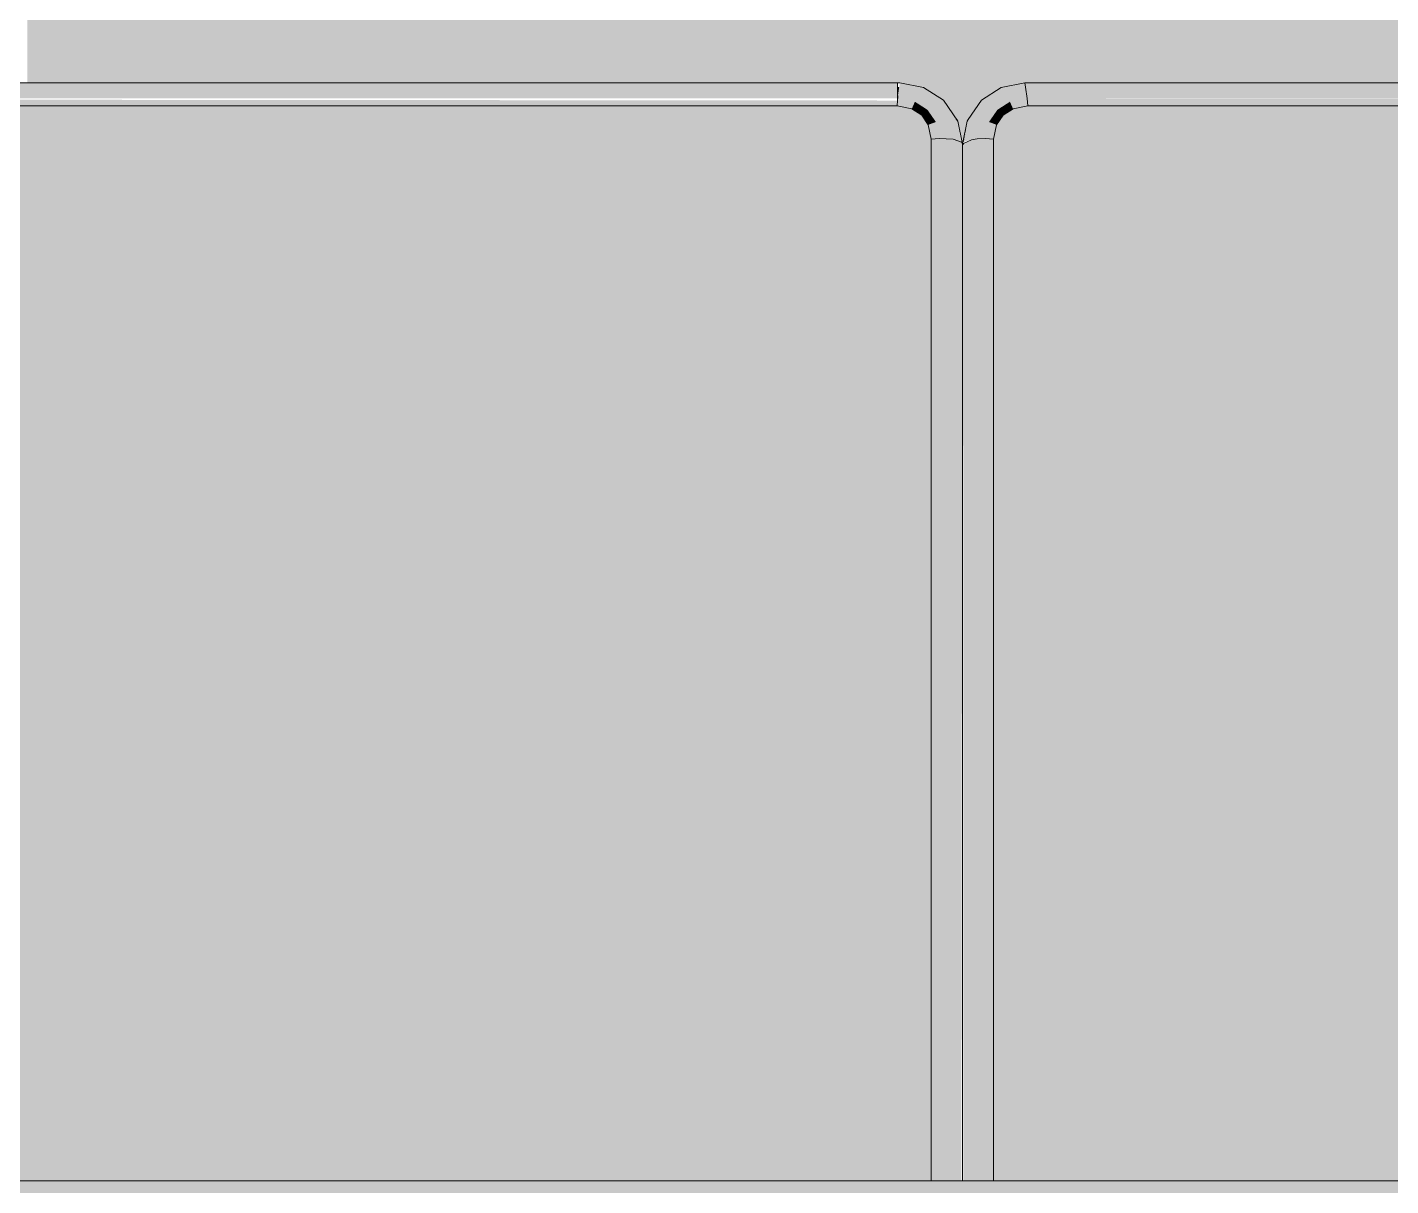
# Model space of a CAD drawing. Header units: centimetres. Extents: x -4381 to 5639, y -3920 to 4826.
# Drawn here: x 80.2209 to 80.6583, y 32.6521 to 33.0238 of the extents above; entities that cross this region are included whole.
import ezdxf
from ezdxf.xclip import XClip

# ---------------------------------------------------------------- set-up
doc = ezdxf.new("R2010")
doc.units = ezdxf.units.CM
doc.header["$MEASUREMENT"] = 0
doc.header["$XCLIPFRAME"] = 0
doc.set_wipeout_variables(frame=1)
doc.linetypes.add('Wipeout_Contour', pattern=[100, 0, -100])
for name, color, linetype in [('01- MOBILIER', 7, 'Continuous'), ('Drawing & Figure', 7, 'Continuous'), ('Structural - Bearing', 7, 'Continuous')]:
    doc.layers.add(name, color=color, linetype=linetype)
for name, color, linetype, lineweight in [('01- MOBILIER_Pen_No__1', 7, 'Continuous', 5), ('01- MOBILIER_Pen_No__101', 252, 'Continuous', 5), ('01- MOBILIER_Pen_No__18', 9, 'Continuous', 5), ('01- MOBILIER_Pen_No__2', 8, 'Continuous', 5), ('01- MOBILIER_Pen_No__7', 7, 'Continuous', 5)]:
    doc.layers.add(name, color=color, linetype=linetype, lineweight=lineweight)
for name, color, linetype, lineweight, true_color in [('01- MOBILIER_Pen_No__102', 7, 'Continuous', 5, 0xcccccc), ('01- MOBILIER_Pen_No__119', 7, 'Continuous', 5, 0xdecbcb), ('01- MOBILIER_Pen_No__186', 7, 'Continuous', 5, 0xe8e8e8), ('01- MOBILIER_Pen_No__62', 7, 'Continuous', 5, 0xaaaaaa), ('Structural - Bearing_Pen_No__102', 7, 'Continuous', 5, 0xcccccc)]:
    doc.layers.add(name, color=color, linetype=linetype, lineweight=lineweight, true_color=true_color)

# ---------------------------------------------------------------- blocks, each defined once
blk = doc.blocks.new('Drawing_7_7', base_point=(-363.09186, 32.20361))
at = {"layer": '01- MOBILIER_Pen_No__101', "linetype": 'Continuous', "ltscale": 10}
blk.add_hatch(color=256, dxfattribs=at).paths.add_polyline_path([(80.52093, 32.98633), (80.52278, 32.99426)])
at = {"color": 254, "linetype": 'Wipeout_Contour', "lineweight": 0, "ltscale": 349.57393}
blk.add_wipeout([(80.54097, 33.00599), (80.54122, 33.00465), (81.30013, 33.00465), (81.30013, 33.00599)], dxfattribs=at).dxf.layer = '01- MOBILIER'
at = {"layer": '01- MOBILIER_Pen_No__186', "linetype": 'Continuous', "ltscale": 10}
blk.add_hatch(color=256, dxfattribs=at).paths.add_polyline_path([(80.54097, 33.00599), (80.54122, 33.00465), (81.30013, 33.00465), (81.30013, 33.00599)])
at = {"color": 254, "linetype": 'Wipeout_Contour', "lineweight": 0, "ltscale": 261.575972}
blk.add_wipeout([(80.52093, 32.98587), (80.52093, 32.65361), (80.52127, 32.98654)], dxfattribs=at).dxf.layer = '01- MOBILIER'
at = {"layer": '01- MOBILIER_Pen_No__101', "linetype": 'Continuous', "ltscale": 10}
blk.add_hatch(color=256, dxfattribs=at).paths.add_polyline_path([(80.52093, 32.98587), (80.52093, 32.65361), (80.52127, 32.98654)])
at = {"color": 254, "linetype": 'Wipeout_Contour', "lineweight": 0, "ltscale": 348.04628}
blk.add_wipeout([(80.53341, 33.00454), (80.53442, 33.00334), (80.54122, 33.00465), (80.54097, 33.00599)], dxfattribs=at).dxf.layer = '01- MOBILIER'
at = {"layer": '01- MOBILIER_Pen_No__119', "linetype": 'Continuous', "ltscale": 10}
blk.add_hatch(color=256, dxfattribs=at).paths.add_polyline_path([(80.53341, 33.00454), (80.53442, 33.00334), (80.54122, 33.00465), (80.54097, 33.00599)])
at = {"color": 254, "linetype": 'Wipeout_Contour', "lineweight": 0, "ltscale": 347.978482}
blk.add_wipeout([(80.52704, 33.00042), (80.5289, 32.99978), (80.53442, 33.00334), (80.53341, 33.00454)], dxfattribs=at).dxf.layer = '01- MOBILIER'
at = {"color": 254, "linetype": 'Wipeout_Contour', "lineweight": 0, "ltscale": 349.570562}
blk.add_wipeout([(80.54122, 33.00465), (80.54166, 33.00099), (81.30013, 33.00099), (81.30013, 33.00465)], dxfattribs=at).dxf.layer = '01- MOBILIER'
at = {"layer": '01- MOBILIER_Pen_No__18', "linetype": 'Continuous', "ltscale": 10}
blk.add_hatch(color=256, dxfattribs=at).paths.add_polyline_path([(80.52704, 33.00042), (80.5289, 32.99978), (80.53442, 33.00334), (80.53341, 33.00454)])
at = {"layer": '01- MOBILIER_Pen_No__186', "linetype": 'Continuous', "ltscale": 10}
blk.add_hatch(color=256, dxfattribs=at).paths.add_polyline_path([(80.54122, 33.00465), (80.54166, 33.00099), (81.30013, 33.00099), (81.30013, 33.00465)])
at = {"color": 254, "linetype": 'Wipeout_Contour', "lineweight": 0, "ltscale": 347.967916}
blk.add_wipeout([(80.53442, 33.00334), (80.53617, 32.99993), (80.54166, 33.00099), (80.54122, 33.00465)], dxfattribs=at).dxf.layer = '01- MOBILIER'
at = {"color": 254, "linetype": 'Wipeout_Contour', "lineweight": 0, "ltscale": 347.990293}
blk.add_wipeout([(80.52278, 32.99426), (80.52522, 32.99445), (80.5289, 32.99978), (80.52704, 33.00042)], dxfattribs=at).dxf.layer = '01- MOBILIER'
at = {"layer": '01- MOBILIER_Pen_No__101', "linetype": 'Continuous', "ltscale": 10}
blk.add_hatch(color=256, dxfattribs=at).paths.add_polyline_path([(80.52278, 32.99426), (80.52522, 32.99445), (80.5289, 32.99978), (80.52704, 33.00042)])
at = {"layer": '01- MOBILIER_Pen_No__186', "linetype": 'Continuous', "ltscale": 10}
blk.add_hatch(color=256, dxfattribs=at).paths.add_polyline_path([(80.53442, 33.00334), (80.53617, 32.99993), (80.54166, 33.00099), (80.54122, 33.00465)])
at = {"color": 254, "linetype": 'Wipeout_Contour', "lineweight": 0, "ltscale": 347.882243}
blk.add_wipeout([(80.5289, 32.99978), (80.53214, 32.99733), (80.53617, 32.99993), (80.53442, 33.00334)], dxfattribs=at).dxf.layer = '01- MOBILIER'
at = {"color": 254, "linetype": 'Wipeout_Contour', "lineweight": 0, "ltscale": 349.461861}
blk.add_wipeout([(80.54166, 33.00099), (80.54192, 32.99858), (81.29995, 32.99858), (81.30013, 33.00032)], dxfattribs=at).dxf.layer = '01- MOBILIER'
at = {"color": 254, "linetype": 'Wipeout_Contour', "lineweight": 0, "ltscale": 348.086031}
blk.add_wipeout([(80.52127, 32.98697), (80.52386, 32.98788), (80.52522, 32.99445), (80.52278, 32.99426)], dxfattribs=at).dxf.layer = '01- MOBILIER'
at = {"layer": '01- MOBILIER_Pen_No__102', "linetype": 'Continuous', "ltscale": 10}
blk.add_hatch(color=256, dxfattribs=at).paths.add_polyline_path([(80.5289, 32.99978), (80.53214, 32.99733), (80.53617, 32.99993), (80.53442, 33.00334)])
at = {"layer": '01- MOBILIER_Pen_No__119', "linetype": 'Continuous', "ltscale": 10}
blk.add_hatch(color=256, dxfattribs=at).paths.add_polyline_path([(80.54166, 33.00099), (80.54192, 32.99858), (81.29995, 32.99858), (81.30013, 33.00032)])
at = {"layer": '01- MOBILIER_Pen_No__2', "linetype": 'Continuous', "ltscale": 10}
blk.add_hatch(color=256, dxfattribs=at).paths.add_polyline_path([(80.52127, 32.98697), (80.52386, 32.98788), (80.52522, 32.99445), (80.52278, 32.99426)])
at = {"color": 254, "linetype": 'Wipeout_Contour', "lineweight": 0, "ltscale": 347.893351}
blk.add_wipeout([(80.52522, 32.99445), (80.52944, 32.99343), (80.53214, 32.99733), (80.5289, 32.99978)], dxfattribs=at).dxf.layer = '01- MOBILIER'
at = {"color": 254, "linetype": 'Wipeout_Contour', "lineweight": 0, "ltscale": 348.01604}
blk.add_wipeout([(80.53617, 32.99993), (80.53718, 32.99767), (80.54192, 32.99858), (80.54166, 33.00099)], dxfattribs=at).dxf.layer = '01- MOBILIER'
at = {"color": 254, "linetype": 'Wipeout_Contour', "lineweight": 0, "ltscale": 347.821065}
blk.add_wipeout([(80.52127, 32.65361), (80.52386, 32.65361), (80.52386, 32.9877), (80.52127, 32.98654)], dxfattribs=at).dxf.layer = '01- MOBILIER'
at = {"layer": '01- MOBILIER_Pen_No__119', "linetype": 'Continuous', "ltscale": 10}
for points in [[(80.53617, 32.99993), (80.53718, 32.99767), (80.54192, 32.99858), (80.54166, 33.00099)], [(80.51941, 32.99372), (80.52059, 32.98697)]]:
    blk.add_hatch(color=256, dxfattribs=at).paths.add_polyline_path(points)
at = {"layer": '01- MOBILIER_Pen_No__18', "linetype": 'Continuous', "ltscale": 10}
blk.add_hatch(color=256, dxfattribs=at).paths.add_polyline_path([(80.52522, 32.99445), (80.52944, 32.99343), (80.53214, 32.99733), (80.5289, 32.99978)])
at = {"layer": '01- MOBILIER_Pen_No__2', "linetype": 'Continuous', "ltscale": 10}
blk.add_hatch(color=256, dxfattribs=at).paths.add_polyline_path([(80.52127, 32.65361), (80.52386, 32.65361), (80.52386, 32.9877), (80.52127, 32.98654)])
at = {"color": 254, "linetype": 'Wipeout_Contour', "lineweight": 0, "ltscale": 347.929781}
blk.add_wipeout([(80.53214, 32.99733), (80.534, 32.99561), (80.53718, 32.99767), (80.53617, 32.99993)], dxfattribs=at).dxf.layer = '01- MOBILIER'
at = {"color": 254, "linetype": 'Wipeout_Contour', "lineweight": 0, "ltscale": 435.004527}
blk.add_wipeout([(80.52386, 32.98788), (80.5257, 32.98798), (80.52835, 32.98812), (80.52944, 32.99343), (80.52522, 32.99445)], dxfattribs=at).dxf.layer = '01- MOBILIER'
at = {"color": 254, "linetype": 'Wipeout_Contour', "lineweight": 0, "ltscale": 261.575369}
blk.add_wipeout([(80.52059, 32.98697), (80.52059, 32.65361), (80.52093, 32.98633)], dxfattribs=at).dxf.layer = '01- MOBILIER'
at = {"layer": '01- MOBILIER_Pen_No__119', "linetype": 'Continuous', "ltscale": 10}
blk.add_hatch(color=256, dxfattribs=at).paths.add_polyline_path([(80.53214, 32.99733), (80.534, 32.99561), (80.53718, 32.99767), (80.53617, 32.99993)])
at = {"layer": '01- MOBILIER_Pen_No__18', "linetype": 'Continuous', "ltscale": 10}
blk.add_hatch(color=256, dxfattribs=at).paths.add_polyline_path([(80.52059, 32.98697), (80.52059, 32.65361), (80.52093, 32.98633)])
at = {"layer": '01- MOBILIER_Pen_No__62', "linetype": 'Continuous', "ltscale": 10}
blk.add_hatch(color=256, dxfattribs=at).paths.add_polyline_path([(80.52386, 32.98788), (80.5257, 32.98798), (80.52835, 32.98812), (80.52944, 32.99343), (80.52522, 32.99445)])
at = {"color": 254, "linetype": 'Wipeout_Contour', "lineweight": 0, "ltscale": 347.938662}
blk.add_wipeout([(80.52944, 32.99343), (80.53188, 32.99254), (80.534, 32.99561), (80.53214, 32.99733)], dxfattribs=at).dxf.layer = '01- MOBILIER'
at = {"color": 254, "linetype": 'Wipeout_Contour', "lineweight": 0, "ltscale": 347.809446}
blk.add_wipeout([(80.52059, 32.98697), (80.51801, 32.98788), (80.51801, 32.65361), (80.52059, 32.65361)], dxfattribs=at).dxf.layer = '01- MOBILIER'
at = {"color": 254, "linetype": 'Wipeout_Contour', "lineweight": 0, "ltscale": 435.130397}
blk.add_wipeout([(80.52386, 32.65361), (80.52835, 32.65361), (80.52835, 32.98812), (80.5257, 32.98798), (80.52386, 32.9877)], dxfattribs=at).dxf.layer = '01- MOBILIER'
at = {"layer": '01- MOBILIER_Pen_No__102', "linetype": 'Continuous', "ltscale": 10}
blk.add_hatch(color=256, dxfattribs=at).paths.add_polyline_path([(80.52944, 32.99343), (80.53188, 32.99254), (80.534, 32.99561), (80.53214, 32.99733)])
at = {"layer": '01- MOBILIER_Pen_No__186', "linetype": 'Continuous', "ltscale": 10}
blk.add_hatch(color=256, dxfattribs=at).paths.add_polyline_path([(80.52059, 32.98697), (80.51801, 32.98788), (80.51801, 32.65361), (80.52059, 32.65361)])
at = {"layer": '01- MOBILIER_Pen_No__62', "linetype": 'Continuous', "ltscale": 10}
blk.add_hatch(color=256, dxfattribs=at).paths.add_polyline_path([(80.52386, 32.65361), (80.52835, 32.65361), (80.52835, 32.98812), (80.5257, 32.98798), (80.52386, 32.9877)])
at = {"color": 254, "linetype": 'Wipeout_Contour', "lineweight": 0, "ltscale": 348.136073}
blk.add_wipeout([(80.51909, 32.99426), (80.51665, 32.99445), (80.51801, 32.98788), (80.52059, 32.98697)], dxfattribs=at).dxf.layer = '01- MOBILIER'
at = {"color": 254, "linetype": 'Wipeout_Contour', "lineweight": 0, "ltscale": 348.018329}
blk.add_wipeout([(80.52835, 32.98812), (80.53093, 32.98796), (80.53188, 32.99254), (80.52944, 32.99343)], dxfattribs=at).dxf.layer = '01- MOBILIER'
at = {"layer": '01- MOBILIER_Pen_No__102', "linetype": 'Continuous', "ltscale": 10}
blk.add_hatch(color=256, dxfattribs=at).paths.add_polyline_path([(80.52835, 32.98812), (80.53093, 32.98796), (80.53188, 32.99254), (80.52944, 32.99343)])
at = {"layer": '01- MOBILIER_Pen_No__186', "linetype": 'Continuous', "ltscale": 10}
blk.add_hatch(color=256, dxfattribs=at).paths.add_polyline_path([(80.51909, 32.99426), (80.51665, 32.99445), (80.51801, 32.98788), (80.52059, 32.98697)])
at = {"color": 254, "linetype": 'Wipeout_Contour', "lineweight": 0, "ltscale": 348.120934}
blk.add_wipeout([(80.51483, 33.00042), (80.51296, 32.99978), (80.51665, 32.99445), (80.51909, 32.99426)], dxfattribs=at).dxf.layer = '01- MOBILIER'
at = {"color": 254, "linetype": 'Wipeout_Contour', "lineweight": 0, "ltscale": 347.797554}
blk.add_wipeout([(80.51352, 32.65361), (80.51801, 32.65361), (80.51801, 32.98788), (80.51352, 32.98812)], dxfattribs=at).dxf.layer = '01- MOBILIER'
at = {"color": 254, "linetype": 'Wipeout_Contour', "lineweight": 0, "ltscale": 347.84909}
blk.add_wipeout([(80.53093, 32.98796), (80.52835, 32.98812), (80.52835, 32.65361), (80.53093, 32.65361)], dxfattribs=at).dxf.layer = '01- MOBILIER'
at = {"layer": '01- MOBILIER_Pen_No__18', "linetype": 'Continuous', "ltscale": 10}
blk.add_hatch(color=256, dxfattribs=at).paths.add_polyline_path([(80.53093, 32.98796), (80.52835, 32.98812), (80.52835, 32.65361), (80.53093, 32.65361)])
at = {"layer": '01- MOBILIER_Pen_No__186', "linetype": 'Continuous', "ltscale": 10}
for points in [[(80.51483, 33.00042), (80.51296, 32.99978), (80.51665, 32.99445), (80.51909, 32.99426)], [(80.51352, 32.65361), (80.51801, 32.65361), (80.51801, 32.98788), (80.51352, 32.98812)]]:
    blk.add_hatch(color=256, dxfattribs=at).paths.add_polyline_path(points)
at = {"color": 254, "linetype": 'Wipeout_Contour', "lineweight": 0, "ltscale": 348.113951}
blk.add_wipeout([(80.50845, 33.00454), (80.50744, 33.00334), (80.51296, 32.99978), (80.51483, 33.00042)], dxfattribs=at).dxf.layer = '01- MOBILIER'
at = {"color": 254, "linetype": 'Wipeout_Contour', "lineweight": 0, "ltscale": 1398.469798}
blk.add_wipeout([(80.53093, 32.65361), (80.72093, 32.65361), (80.72093, 32.61361), (80.68093, 32.61361), (80.68093, 32.60361), (81.31093, 32.60361), (81.31093, 32.98796), (81.30999, 32.99254), (81.30787, 32.99561), (81.30469, 32.99767), (81.29995, 32.99858), (80.54192, 32.99858), (80.53718, 32.99767), (80.534, 32.99561), (80.53188, 32.99254), (80.53093, 32.98796)], dxfattribs=at).dxf.layer = '01- MOBILIER'
at = {"color": 254, "linetype": 'Wipeout_Contour', "lineweight": 0, "ltscale": 348.050478}
blk.add_wipeout([(80.51665, 32.99445), (80.51243, 32.99343), (80.51352, 32.98812), (80.51801, 32.98788)], dxfattribs=at).dxf.layer = '01- MOBILIER'
at = {"layer": '01- MOBILIER', "linetype": 'Continuous', "lineweight": 0, "ltscale": 10, "true_color": 0xffffff}
blk.add_hatch(color=7, dxfattribs=at).paths.add_polyline_path([(80.50845, 33.00454), (80.50744, 33.00334), (80.51296, 32.99978), (80.51483, 33.00042)])
at = {"layer": '01- MOBILIER_Pen_No__102', "linetype": 'Continuous', "ltscale": 10}
blk.add_hatch(color=256, dxfattribs=at).paths.add_polyline_path([(80.53093, 32.65361), (80.72093, 32.65361), (80.72093, 32.61361), (80.68093, 32.61361), (80.68093, 32.60361), (81.31093, 32.60361), (81.31093, 32.98796), (81.30999, 32.99254), (81.30787, 32.99561), (81.30469, 32.99767), (81.29995, 32.99858), (80.54192, 32.99858), (80.53718, 32.99767), (80.534, 32.99561), (80.53188, 32.99254), (80.53093, 32.98796)])
at = {"layer": '01- MOBILIER_Pen_No__186', "linetype": 'Continuous', "ltscale": 10}
blk.add_hatch(color=256, dxfattribs=at).paths.add_polyline_path([(80.51665, 32.99445), (80.51243, 32.99343), (80.51352, 32.98812), (80.51801, 32.98788)])
at = {"color": 254, "linetype": 'Wipeout_Contour', "lineweight": 0, "ltscale": 348.098949}
blk.add_wipeout([(80.5009, 33.00599), (80.50065, 33.00465), (80.50744, 33.00334), (80.50845, 33.00454)], dxfattribs=at).dxf.layer = '01- MOBILIER'
at = {"color": 254, "linetype": 'Wipeout_Contour', "lineweight": 0, "ltscale": 348.097652}
blk.add_wipeout([(80.51296, 32.99978), (80.50973, 32.99733), (80.51243, 32.99343), (80.51665, 32.99445)], dxfattribs=at).dxf.layer = '01- MOBILIER'
at = {"color": 254, "linetype": 'Wipeout_Contour', "lineweight": 0, "ltscale": 347.784597}
blk.add_wipeout([(80.51093, 32.98796), (80.51093, 32.65361), (80.51352, 32.65361), (80.51352, 32.98812)], dxfattribs=at).dxf.layer = '01- MOBILIER'
at = {"layer": '01- MOBILIER_Pen_No__119', "linetype": 'Continuous', "ltscale": 10}
blk.add_hatch(color=256, dxfattribs=at).paths.add_polyline_path([(80.51093, 32.98796), (80.51093, 32.65361), (80.51352, 32.65361), (80.51352, 32.98812)])
at = {"layer": '01- MOBILIER_Pen_No__186', "linetype": 'Continuous', "ltscale": 10}
for points in [[(80.5009, 33.00599), (80.50065, 33.00465), (80.50744, 33.00334), (80.50845, 33.00454)], [(80.51296, 32.99978), (80.50973, 32.99733), (80.51243, 32.99343), (80.51665, 32.99445)]]:
    blk.add_hatch(color=256, dxfattribs=at).paths.add_polyline_path(points)
at = {"color": 254, "linetype": 'Wipeout_Contour', "lineweight": 0, "ltscale": 346.613037}
blk.add_wipeout([(79.74097, 33.00599), (79.74122, 33.00465), (80.50013, 33.00465), (80.50013, 33.00599)], dxfattribs=at).dxf.layer = '01- MOBILIER'
at = {"color": 254, "linetype": 'Wipeout_Contour', "lineweight": 0, "ltscale": 348.16974}
blk.add_wipeout([(80.50744, 33.00334), (80.5057, 32.99993), (80.50973, 32.99733), (80.51296, 32.99978)], dxfattribs=at).dxf.layer = '01- MOBILIER'
at = {"color": 254, "linetype": 'Wipeout_Contour', "lineweight": 0, "ltscale": 348.027278}
blk.add_wipeout([(80.51243, 32.99343), (80.50999, 32.99254), (80.51093, 32.98796), (80.51352, 32.98812)], dxfattribs=at).dxf.layer = '01- MOBILIER'
at = {"layer": '01- MOBILIER_Pen_No__119', "linetype": 'Continuous', "ltscale": 10}
blk.add_hatch(color=256, dxfattribs=at).paths.add_polyline_path([(80.51243, 32.99343), (80.50999, 32.99254), (80.51093, 32.98796), (80.51352, 32.98812)])
at = {"layer": '01- MOBILIER_Pen_No__186', "linetype": 'Continuous', "ltscale": 10}
for points in [[(79.74097, 33.00599), (79.74122, 33.00465), (80.50013, 33.00465), (80.50013, 33.00599)], [(80.50744, 33.00334), (80.5057, 32.99993), (80.50973, 32.99733), (80.51296, 32.99978)]]:
    blk.add_hatch(color=256, dxfattribs=at).paths.add_polyline_path(points)
at = {"color": 254, "linetype": 'Wipeout_Contour', "lineweight": 0, "ltscale": 348.172228}
blk.add_wipeout([(80.50065, 33.00465), (80.5002, 33.00099), (80.5057, 32.99993), (80.50744, 33.00334)], dxfattribs=at).dxf.layer = '01- MOBILIER'
at = {"color": 254, "linetype": 'Wipeout_Contour', "lineweight": 0, "ltscale": 348.08767}
blk.add_wipeout([(80.50973, 32.99733), (80.50787, 32.99561), (80.50999, 32.99254), (80.51243, 32.99343)], dxfattribs=at).dxf.layer = '01- MOBILIER'
at = {"layer": '01- MOBILIER_Pen_No__186', "linetype": 'Continuous', "ltscale": 10}
for points in [[(80.50065, 33.00465), (80.5002, 33.00099), (80.5057, 32.99993), (80.50744, 33.00334)], [(80.50973, 32.99733), (80.50787, 32.99561), (80.50999, 32.99254), (80.51243, 32.99343)]]:
    blk.add_hatch(color=256, dxfattribs=at).paths.add_polyline_path(points)
at = {"color": 254, "linetype": 'Wipeout_Contour', "lineweight": 0, "ltscale": 261.666647}
blk.add_wipeout([(80.50013, 33.00465), (80.50013, 33.00099), (80.50065, 33.00465)], dxfattribs=at).dxf.layer = '01- MOBILIER'
at = {"color": 254, "linetype": 'Wipeout_Contour', "lineweight": 0, "ltscale": 348.138474}
blk.add_wipeout([(80.5057, 32.99993), (80.50469, 32.99767), (80.50787, 32.99561), (80.50973, 32.99733)], dxfattribs=at).dxf.layer = '01- MOBILIER'
at = {"layer": '01- MOBILIER_Pen_No__186', "linetype": 'Continuous', "ltscale": 10}
for points in [[(80.50013, 33.00465), (80.50013, 33.00099), (80.50065, 33.00465)], [(80.5057, 32.99993), (80.50469, 32.99767), (80.50787, 32.99561), (80.50973, 32.99733)]]:
    blk.add_hatch(color=256, dxfattribs=at).paths.add_polyline_path(points)
at = {"color": 254, "linetype": 'Wipeout_Contour', "lineweight": 0, "ltscale": 346.609636}
blk.add_wipeout([(79.74122, 33.00465), (79.74166, 33.00099), (80.50013, 33.00099), (80.50013, 33.00465)], dxfattribs=at).dxf.layer = '01- MOBILIER'
at = {"layer": '01- MOBILIER_Pen_No__186', "linetype": 'Continuous', "ltscale": 10}
blk.add_hatch(color=256, dxfattribs=at).paths.add_polyline_path([(79.74122, 33.00465), (79.74166, 33.00099), (80.50013, 33.00099), (80.50013, 33.00465)])
at = {"color": 254, "linetype": 'Wipeout_Contour', "lineweight": 0, "ltscale": 348.122185}
blk.add_wipeout([(80.5002, 33.00099), (80.49995, 32.99858), (80.50469, 32.99767), (80.5057, 32.99993)], dxfattribs=at).dxf.layer = '01- MOBILIER'
at = {"layer": '01- MOBILIER_Pen_No__119', "linetype": 'Continuous', "ltscale": 10}
blk.add_hatch(color=256, dxfattribs=at).paths.add_polyline_path([(80.5002, 33.00099), (80.49995, 32.99858), (80.50469, 32.99767), (80.5057, 32.99993)])
at = {"color": 254, "linetype": 'Wipeout_Contour', "lineweight": 0, "ltscale": 346.499999}
blk.add_wipeout([(79.74166, 33.00099), (79.74192, 32.99858), (80.49995, 32.99858), (80.50013, 33.00032)], dxfattribs=at).dxf.layer = '01- MOBILIER'
at = {"layer": '01- MOBILIER_Pen_No__119', "linetype": 'Continuous', "ltscale": 10}
blk.add_hatch(color=256, dxfattribs=at).paths.add_polyline_path([(79.74166, 33.00099), (79.74192, 32.99858), (80.49995, 32.99858), (80.50013, 33.00032)])
at = {"color": 254, "linetype": 'Wipeout_Contour', "lineweight": 0, "ltscale": 1041.015147}
blk.add_wipeout([(79.73093, 32.65361), (80.51093, 32.65361), (80.51093, 32.98796), (80.50999, 32.99254), (80.50787, 32.99561), (80.50469, 32.99767), (80.49995, 32.99858), (79.74192, 32.99858), (79.73718, 32.99767), (79.734, 32.99561), (79.73188, 32.99254), (79.73093, 32.98796)], dxfattribs=at).dxf.layer = '01- MOBILIER'
at = {"layer": '01- MOBILIER_Pen_No__102', "linetype": 'Continuous', "ltscale": 10}
blk.add_hatch(color=256, dxfattribs=at).paths.add_polyline_path([(79.73093, 32.65361), (80.51093, 32.65361), (80.51093, 32.98796), (80.50999, 32.99254), (80.50787, 32.99561), (80.50469, 32.99767), (80.49995, 32.99858), (79.74192, 32.99858), (79.73718, 32.99767), (79.734, 32.99561), (79.73188, 32.99254), (79.73093, 32.98796)])
at = {"color": 254, "linetype": 'Wipeout_Contour', "lineweight": 0, "ltscale": 3608.822734}
blk.add_wipeout([(83.51688, 35.40361), (80.22093, 35.40361), (80.22093, 33.00599), (80.5009, 33.00599), (80.50845, 33.00454), (80.51483, 33.00042), (80.51909, 32.99426), (80.52093, 32.98633), (80.52246, 32.99372), (80.52704, 33.00042), (80.53341, 33.00454), (80.54097, 33.00599), (81.3009, 33.00599), (81.30845, 33.00454), (81.31483, 33.00042), (81.31909, 32.99426), (81.32093, 32.98633), (81.32246, 32.99372), (81.32704, 33.00042), (81.33341, 33.00454), (81.34097, 33.00599), (81.95312, 33.00599), (81.9557, 33.00565), (82.08127, 32.972), (82.08369, 32.971), (82.08735, 32.96734), (82.08869, 32.96234), (82.08835, 32.95975), (82.04115, 32.78361), (82.10093, 32.78361), (82.11508, 32.77775), (82.12093, 32.76361), (82.12093, 32.30361), (82.11825, 32.29361), (82.11093, 32.28629), (82.10093, 32.28361), (82.09093, 32.28361), (82.08093, 32.20361), (82.31688, 32.20361), (82.31688, 35.30361), (83.51688, 35.30361)], dxfattribs=at).dxf.layer = 'Structural - Bearing'
at = {"layer": '01- MOBILIER', "linetype": 'Continuous', "lineweight": 0, "ltscale": 10, "true_color": 0xffffff}
for points in [[(80.64093, 32.61361), (80.64093, 32.65361), (79.60093, 32.65361), (79.60093, 32.61361)], [(80.72093, 32.61361), (80.72093, 32.65361), (80.64093, 32.65361), (80.64093, 32.61361)]]:
    blk.add_hatch(color=7, dxfattribs=at).paths.add_polyline_path(points)
at = {"layer": 'Structural - Bearing_Pen_No__102', "linetype": 'Continuous', "ltscale": 10}
blk.add_hatch(color=256, dxfattribs=at).paths.add_polyline_path([(83.51688, 35.40361), (80.22093, 35.40361), (80.22093, 33.00599), (80.5009, 33.00599), (80.50845, 33.00454), (80.51483, 33.00042), (80.51909, 32.99426), (80.52093, 32.98633), (80.52246, 32.99372), (80.52704, 33.00042), (80.53341, 33.00454), (80.54097, 33.00599), (81.3009, 33.00599), (81.30845, 33.00454), (81.31483, 33.00042), (81.31909, 32.99426), (81.32093, 32.98633), (81.32246, 32.99372), (81.32704, 33.00042), (81.33341, 33.00454), (81.34097, 33.00599), (81.95312, 33.00599), (81.9557, 33.00565), (82.08127, 32.972), (82.08369, 32.971), (82.08735, 32.96734), (82.08869, 32.96234), (82.08835, 32.95975), (82.04115, 32.78361), (82.10093, 32.78361), (82.11508, 32.77775), (82.12093, 32.76361), (82.12093, 32.30361), (82.11825, 32.29361), (82.11093, 32.28629), (82.10093, 32.28361), (82.09093, 32.28361), (82.08093, 32.20361), (82.31688, 32.20361), (82.31688, 35.30361), (83.51688, 35.30361)])
at = {"layer": '01- MOBILIER_Pen_No__1', "linetype": 'Continuous', "ltscale": 10, "flags": 128}
blk.add_lwpolyline([(80.72093, 32.65361), (80.64093, 32.65361), (79.60093, 32.65361), (79.52093, 32.65361)], dxfattribs=at)
at = {"layer": '01- MOBILIER_Pen_No__7', "linetype": 'Continuous', "ltscale": 10}
for p, q in [((80.50013, 33.00599), (79.74097, 33.00599)), ((80.5009, 33.00599), (80.50013, 33.00599)), ((80.50013, 33.00465), (80.50013, 33.00599)), ((80.50013, 33.00099), (80.50013, 33.00465)), ((80.50845, 33.00454), (80.5009, 33.00599)), ((80.51483, 33.00042), (80.50845, 33.00454)), ((80.53341, 33.00454), (80.52704, 33.00042)), ((80.54097, 33.00599), (80.53341, 33.00454)), ((81.30013, 33.00599), (80.54097, 33.00599)), ((80.54122, 33.00465), (80.54097, 33.00599)), ((80.54166, 33.00099), (80.54122, 33.00465)), ((80.49995, 32.99858), (79.74192, 32.99858)), ((80.49995, 32.99858), (80.50013, 33.00032)), ((80.50469, 32.99766), (80.49995, 32.99858)), ((80.50013, 33.00032), (80.50013, 33.00099)), ((80.50787, 32.99561), (80.50469, 32.99766)), ((80.51941, 32.99372), (80.51483, 33.00042)), ((80.52704, 33.00042), (80.52278, 32.99426)), ((80.53718, 32.99766), (80.534, 32.99561)), ((80.54192, 32.99858), (80.53718, 32.99766)), ((80.54192, 32.99858), (80.54166, 33.00099)), ((81.29995, 32.99858), (80.54192, 32.99858)), ((80.50999, 32.99254), (80.50787, 32.99561)), ((80.51909, 32.99426), (80.51941, 32.99372)), ((80.52093, 32.98633), (80.51941, 32.99372)), ((80.52246, 32.99372), (80.52093, 32.98633)), ((80.52278, 32.99426), (80.52246, 32.99372)), ((80.534, 32.99561), (80.53188, 32.99254)), ((80.51093, 32.98796), (80.50999, 32.99254)), ((80.53188, 32.99254), (80.53093, 32.98796)), ((80.51093, 32.98796), (80.51352, 32.98812)), ((80.51093, 32.65361), (80.51093, 32.98796)), ((80.51352, 32.98812), (80.51801, 32.98788)), ((80.51801, 32.98788), (80.52059, 32.98697)), ((80.52093, 32.98633), (80.52059, 32.98697)), ((80.52127, 32.98654), (80.52093, 32.98587)), ((80.52093, 32.98633), (80.52093, 32.65361)), ((80.52093, 32.98587), (80.52093, 32.98633)), ((80.52386, 32.9877), (80.52127, 32.98654)), ((80.5257, 32.98798), (80.52386, 32.9877)), ((80.52835, 32.98812), (80.5257, 32.98798)), ((80.53093, 32.98796), (80.52835, 32.98812)), ((80.53093, 32.98796), (80.53093, 32.65361))]:
    blk.add_line(p, q, dxfattribs=at)

msp = doc.modelspace()

# ---------------------------------------------------------------- block references
at = {"layer": 'Drawing & Figure', "color": 151, "linetype": 'Continuous', "lineweight": 5, "ltscale": 10, "true_color": 0x80c2ff}
ref = msp.add_blockref('Drawing_7_7', (-363.09186, 32.20361), dxfattribs=at)
XClip(ref).set_block_clipping_path([(51.7463984619, 23.6253966175), (100.4426918859, 45.1170657245)])

doc.saveas('drawing.dxf')
